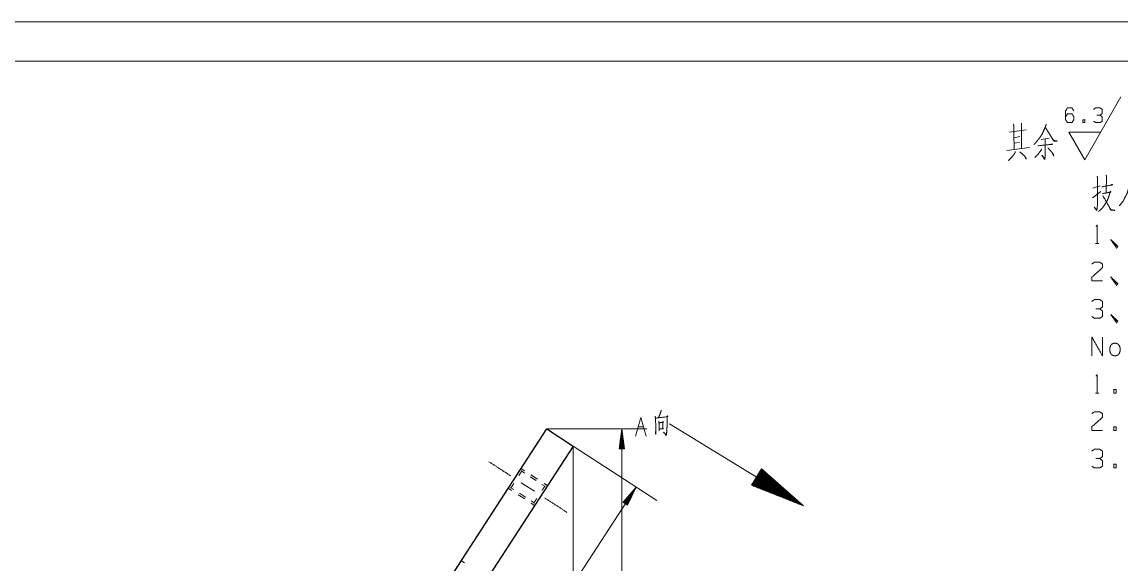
# Model space of a CAD drawing. Header units: millimetres. Extents: x 0 to 420, y 0 to 297.
# Drawn here: x 210 to 349.9, y 228 to 297 of the extents above; entities that cross this region are included whole.
import ezdxf

# ---------------------------------------------------------------- set-up
doc = ezdxf.new("R2010")
doc.units = ezdxf.units.MM
doc.layers.add('1', color=7, linetype='Continuous', true_color=0xffffff)

msp = doc.modelspace()

# ---------------------------------------------------------------- linework, layer by layer
at = {"layer": '1', "color": 132, "linetype": 'Continuous', "lineweight": 18}
for p, q in [((420, 297), (0, 297)), ((415, 292), (25, 292))]:
    msp.add_line(p, q, dxfattribs=at)
at = {"layer": '1', "color": 43, "linetype": 'Continuous', "lineweight": 18}
for p, q in [((345.26, 279.45), (349.88, 287.45)), ((343.25, 282.95), (347.28, 282.95)), ((345.26, 279.45), (343.25, 282.95)), ((273.53, 240.14), (273.95, 239.87)), ((273.54, 240.06), (273.53, 240.14)), ((273.6, 239.8), (273.58, 239.89)), ((273.97, 239.56), (273.6, 239.8)), ((274.78, 239.33), (275.62, 238.78)), ((275.43, 238.61), (274.7, 239.08)), ((276.54, 237.89), (276.17, 238.13)), ((276.46, 238.24), (276.88, 237.97)), ((276.62, 237.91), (276.54, 237.89)), ((276.88, 237.97), (276.79, 237.95)), ((271.89, 237.63), (271.98, 237.65)), ((271.89, 237.63), (272.31, 237.36)), ((272.15, 237.68), (272.24, 237.7)), ((272.24, 237.7), (272.24, 237.71)), ((272.24, 237.7), (272.61, 237.46)), ((272.25, 237.71), (272.25, 237.72)), ((273.15, 236.81), (273.99, 236.27)), ((273.34, 236.99), (274.07, 236.51)), ((274.81, 236.03), (275.17, 235.8)), ((274.83, 235.72), (275.25, 235.45)), ((275.17, 235.8), (275.19, 235.71)), ((275.23, 235.54), (275.25, 235.45)), ((265.9, 228.4), (266.32, 228.13))]:
    msp.add_line(p, q, dxfattribs=at)
at = {"layer": '1', "color": 95, "linetype": 'Continuous', "lineweight": 18}
for p, q in [((335.69, 282.96), (337.82, 283.26)), ((336.25, 281.58), (336.97, 281.65)), ((336.28, 282.25), (336.99, 282.4)), ((340.75, 282.21), (339.72, 282.03)), ((335.35, 280.64), (338.24, 281.01)), ((346.29, 275.86), (347.24, 276.12)), ((346.24, 274.59), (347.3, 275.41)), ((346.63, 268.8), (347.06, 268.8)), ((346.63, 249.75), (347.06, 249.75)), ((288.43, 245.46), (289.1, 245.46))]:
    msp.add_line(p, q, dxfattribs=at)
at = {"layer": '1', "color": 30, "linetype": 'Continuous', "lineweight": 25}
for p, q in [((237.87, 185.24), (276.79, 245.18)), ((276.79, 245.18), (280.15, 243)), ((280.15, 243), (241.22, 183.06))]:
    msp.add_line(p, q, dxfattribs=at)
at = {"layer": '1', "color": 13, "linetype": 'Continuous', "lineweight": 18}
for p, q in [((276.79, 245.18), (289.51, 245.18)), ((286.33, 245.18), (286, 242.64)), ((286.31, 242.64), (286.31, 244.98)), ((286.67, 242.64), (286.33, 245.18)), ((286.33, 245.18), (286.33, 180.1)), ((286.36, 242.64), (286.36, 244.98)), ((292.41, 245.85), (309.47, 235.41)), ((286.1, 242.64), (286.1, 243.44)), ((286.15, 242.64), (286.15, 243.83)), ((286.21, 242.64), (286.21, 244.21)), ((286.26, 242.64), (286.26, 244.6)), ((286.41, 242.64), (286.41, 244.6)), ((286.46, 242.64), (286.46, 244.21)), ((286.51, 242.64), (286.51, 243.83)), ((286.56, 242.64), (286.56, 243.44)), ((280.15, 243), (290.82, 236.07)), ((280.15, 243), (280.15, 155.92)), ((286, 242.64), (286, 242.67)), ((286, 242.64), (286, 242.67)), ((286, 242.64), (286.67, 242.64)), ((286.05, 242.64), (286.05, 243.05)), ((286.61, 242.64), (286.61, 243.05)), ((286.66, 242.64), (286.66, 242.67)), ((286.66, 242.64), (286.66, 242.67)), ((304.14, 240.11), (302.86, 238.01)), ((303.61, 239.23), (308.59, 236.18)), ((303.63, 239.28), (308.37, 236.38)), ((303.66, 239.32), (308.15, 236.57)), ((303.69, 239.36), (307.94, 236.76)), ((303.71, 239.41), (307.72, 236.96)), ((303.74, 239.45), (307.5, 237.15)), ((303.76, 239.49), (307.28, 237.34)), ((303.79, 239.54), (307.06, 237.54)), ((303.82, 239.58), (306.84, 237.73)), ((303.84, 239.62), (306.62, 237.92)), ((303.87, 239.67), (306.4, 238.12)), ((303.9, 239.71), (306.18, 238.31)), ((303.92, 239.75), (305.96, 238.51)), ((303.95, 239.8), (305.74, 238.7)), ((303.98, 239.84), (305.52, 238.89)), ((304, 239.88), (305.3, 239.09)), ((304.03, 239.93), (305.09, 239.28)), ((304.06, 239.97), (304.87, 239.47)), ((304.08, 240.01), (304.65, 239.67)), ((304.11, 240.06), (304.43, 239.86)), ((309.47, 235.41), (304.14, 240.11)), ((304.14, 240.1), (304.21, 240.06)), ((304.14, 240.1), (304.21, 240.06)), ((302.86, 238.02), (302.94, 237.98)), ((302.86, 238.02), (302.94, 237.98)), ((302.86, 238.01), (309.47, 235.41)), ((302.89, 238.06), (303.21, 237.87)), ((302.92, 238.11), (303.48, 237.76)), ((302.94, 238.15), (303.75, 237.65)), ((302.97, 238.19), (304.02, 237.55)), ((303, 238.24), (304.3, 237.44)), ((303.02, 238.28), (304.57, 237.33)), ((303.05, 238.32), (304.84, 237.23)), ((303.08, 238.37), (305.11, 237.12)), ((303.1, 238.41), (305.39, 237.01)), ((303.13, 238.45), (305.66, 236.91)), ((303.15, 238.5), (305.93, 236.8)), ((303.18, 238.54), (306.2, 236.69)), ((303.21, 238.58), (306.48, 236.58)), ((303.23, 238.63), (306.75, 236.48)), ((303.26, 238.67), (307.02, 236.37)), ((303.29, 238.71), (307.29, 236.26)), ((303.31, 238.76), (307.56, 236.16)), ((303.34, 238.8), (307.84, 236.05)), ((303.37, 238.84), (308.11, 235.94)), ((303.39, 238.89), (308.38, 235.83)), ((303.42, 238.93), (308.65, 235.73)), ((303.45, 238.97), (308.93, 235.62)), ((303.47, 239.02), (309.2, 235.51)), ((303.53, 239.1), (309.25, 235.6)), ((303.55, 239.15), (309.03, 235.79)), ((303.58, 239.19), (308.81, 235.99)), ((247.31, 174.89), (288.16, 237.79)), ((288.16, 237.79), (286.5, 235.85)), ((286.59, 235.79), (287.02, 236.46)), ((286.63, 235.76), (287.28, 236.76)), ((286.67, 235.73), (287.53, 237.05)), ((286.71, 235.71), (287.78, 237.35)), ((286.76, 235.68), (288.03, 237.65)), ((286.8, 235.65), (288.08, 237.62)), ((286.84, 235.62), (287.91, 237.27)), ((286.88, 235.6), (287.74, 236.92)), ((286.93, 235.57), (287.57, 236.57)), ((287.06, 235.48), (288.16, 237.79)), ((286.5, 235.84), (286.52, 235.87)), ((286.5, 235.84), (286.52, 235.87)), ((286.5, 235.85), (287.06, 235.48)), ((286.54, 235.82), (286.77, 236.17)), ((286.97, 235.54), (287.41, 236.21)), ((287.01, 235.51), (287.24, 235.86)), ((287.05, 235.48), (287.07, 235.51)), ((287.05, 235.48), (287.07, 235.51))]:
    msp.add_line(p, q, dxfattribs=at)
at = {"layer": '1', "color": 252, "linetype": 'Continuous', "lineweight": 18}
msp.add_line((273.55, 238.34), (275.23, 237.25), dxfattribs=at)
at = {"layer": '1', "color": 43, "linetype": 'Continuous', "lineweight": 18}
for points, knots in [([(342.83, 284.93), (343.08, 285.31), (343.63, 285.31), (343.89, 284.93), (343.89, 284.56), (343.63, 284.19), (343.08, 284.19), (342.83, 284.56), (342.83, 285.68), (343.08, 286.06), (343.63, 286.06), (343.89, 285.68)], [0, 0, 0.076963, 0.169763, 0.248074, 0.312018, 0.39033, 0.48313, 0.560092, 0.751926, 0.828889, 0.921689, 1, 1]), ([(347.21, 285.13), (347.48, 285.31), (347.48, 285.88), (347.21, 286.06), (346.67, 286.06), (346.4, 285.88)], [0, 0, 0.153872, 0.429849, 0.583721, 0.846128, 1, 1]), ([(345.01, 284.19), (345.28, 284.19), (345.28, 284.56), (345.01, 284.56), (345.01, 284.19)], [0, 0, 0.207084, 0.5, 0.707084, 1, 1]), ([(346.42, 284.36), (346.67, 284.19), (347.21, 284.19), (347.48, 284.36), (347.48, 284.93), (347.21, 285.13), (346.81, 285.13)], [0, 0, 0.12412, 0.343693, 0.472448, 0.703377, 0.836727, 1, 1]), ([(273.26, 239.28), (273.37, 239.44), (273.6, 239.8)], [0, 0, 0.318273, 1, 1]), ([(272.25, 237.72), (272.36, 237.88), (272.59, 238.24)], [0, 0, 0.319575, 1, 1]), ([(276.54, 237.89), (276.28, 237.5), (276.2, 237.37)], [0, 0, 0.753023, 1, 1]), ([(275.51, 236.32), (275.24, 235.9), (275.17, 235.8)], [0, 0, 0.801871, 1, 1])]:
    msp.add_open_spline(points, degree=1, knots=knots, dxfattribs=at)
at = {"layer": '1', "color": 95, "linetype": 'Continuous', "lineweight": 18}
for points, knots in [([(336.17, 284.01), (336.23, 283.83), (336.28, 280.83)], [0, 0, 0.060983, 1, 1]), ([(337.21, 284.13), (337.23, 284.01), (337.21, 280.9)], [0, 0, 0.0358, 1, 1]), ([(340.36, 284.01), (340.33, 283.83), (340.09, 283.26), (339.85, 282.74), (339.56, 282.29), (339.22, 281.88), (338.95, 281.54), (338.79, 281.39)], [0, 0, 0.061112, 0.258303, 0.444408, 0.61746, 0.790939, 0.929446, 1, 1]), ([(340.28, 283.53), (341.34, 281.84), (341.76, 281.84), (341.34, 281.91), (341.1, 282.21)], [0, 0, 0.616788, 0.748065, 0.881378, 1, 1]), ([(339.3, 281.24), (341.18, 281.43), (341.1, 281.46), (340.83, 281.39)], [0, 0, 0.838832, 0.877817, 1, 1]), ([(340.22, 282.1), (340.25, 280.08), (340.22, 279.78), (340.17, 279.51), (339.8, 280.04), (340.17, 279.59)], [0, 0, 0.530094, 0.608923, 0.679019, 0.847313, 1, 1]), ([(336.41, 280.53), (336.41, 280.38), (336.2, 280.04), (335.72, 279.51), (335.54, 279.36)], [0, 0, 0.100222, 0.366547, 0.84056, 1, 1]), ([(337.02, 280.45), (337.55, 280), (337.76, 279.74), (337.82, 279.55), (337.63, 279.89)], [0, 0, 0.431171, 0.640397, 0.761202, 1, 1]), ([(339.77, 280.86), (339.72, 280.68), (339.32, 280.15), (338.9, 279.74)], [0, 0, 0.134833, 0.590567, 1, 1]), ([(340.59, 280.94), (340.99, 280.53), (341.2, 280.26), (341.34, 279.93), (341.15, 280.3)], [0, 0, 0.338741, 0.538268, 0.752632, 1, 1]), ([(346.85, 277.36), (346.9, 277.17), (346.87, 273.46), (346.85, 273.2), (346.79, 273.01), (346.48, 273.42), (346.79, 273.09)], [0, 0, 0.036415, 0.730247, 0.779557, 0.81597, 0.913322, 1, 1]), ([(347.96, 277.51), (348.07, 277.32), (348.04, 277.36), (347.99, 275.26)], [0, 0, 0.091198, 0.110644, 1, 1]), ([(347.46, 276.01), (348.86, 276.27), (348.73, 276.31), (348.6, 276.24)], [0, 0, 0.831307, 0.911411, 1, 1]), ([(350.9, 275.94), (350.66, 275.19), (350.63, 275.11), (350.45, 274.77), (350.21, 274.29), (349.68, 273.61)], [0, 0, 0.296669, 0.326658, 0.471845, 0.676437, 1, 1]), ([(347.54, 275.15), (348.6, 275.34), (348.54, 275.45), (348.46, 275.22), (348.36, 274.85), (348.23, 274.51), (348.12, 274.25), (347.85, 273.8), (347.51, 273.31), (347.32, 273.12), (347.19, 273.01), (347.03, 272.86)], [0, 0, 0.253335, 0.282591, 0.338729, 0.430406, 0.515703, 0.5823, 0.705162, 0.845606, 0.907671, 0.948565, 1, 1]), ([(347.54, 274.85), (347.62, 274.81), (348.6, 273.05), (349.1, 273.01), (348.62, 273.09), (348.46, 273.31)], [0, 0, 0.026103, 0.624864, 0.77481, 0.918203, 1, 1]), ([(346.71, 270.97), (346.85, 271.17), (346.85, 268.8)], [0, 0, 0.093493, 1, 1]), ([(348.72, 269.07), (349.32, 268.45), (349.18, 268.45), (348.58, 269.3), (349.32, 268.22), (349.48, 268.45), (348.58, 269.3)], [0, 0, 0.178024, 0.207055, 0.420793, 0.68903, 0.745609, 1, 1]), ([(346.18, 266.19), (346.49, 266.41), (347.18, 266.41), (347.52, 266.19), (347.52, 265.71), (346.16, 264.51), (346.18, 264.04), (347.52, 264.04)], [0, 0, 0.069694, 0.192978, 0.265273, 0.350228, 0.674739, 0.759753, 1, 1]), ([(348.72, 264.31), (349.32, 263.69), (349.18, 263.69), (348.58, 264.54), (349.32, 263.46), (349.48, 263.69), (348.58, 264.54)], [0, 0, 0.178024, 0.207055, 0.420793, 0.68903, 0.745609, 1, 1]), ([(347.18, 260.47), (347.52, 260.7), (347.52, 261.42), (347.18, 261.65), (346.49, 261.65), (346.16, 261.42)], [0, 0, 0.153872, 0.429851, 0.583723, 0.846122, 1, 1]), ([(346.18, 259.5), (346.49, 259.27), (347.18, 259.27), (347.52, 259.5), (347.52, 260.22), (347.18, 260.47), (346.67, 260.47)], [0, 0, 0.124124, 0.343691, 0.472447, 0.703379, 0.836733, 1, 1]), ([(348.72, 259.55), (349.32, 258.92), (349.18, 258.92), (348.58, 259.77), (349.32, 258.7), (349.48, 258.92), (348.58, 259.77)], [0, 0, 0.178024, 0.207055, 0.420793, 0.68903, 0.745609, 1, 1]), ([(346.18, 254.51), (346.18, 256.89), (347.52, 254.51), (347.52, 256.89)], [0, 0, 0.317574, 0.682426, 1, 1]), ([(348.56, 254.81), (348.75, 254.59), (349, 254.51), (349.23, 254.51), (349.48, 254.59), (349.67, 254.81), (349.78, 255.14), (349.78, 255.49), (349.67, 255.79), (349.48, 256.01), (349.23, 256.09), (349, 256.09), (348.75, 256.01), (348.56, 255.79), (348.45, 255.49), (348.45, 255.14), (348.56, 254.81)], [0, 0, 0.063224, 0.118203, 0.167056, 0.222027, 0.285251, 0.357937, 0.43235, 0.5, 0.563224, 0.618195, 0.667048, 0.722027, 0.785251, 0.852901, 0.927315, 1, 1]), ([(346.71, 251.92), (346.85, 252.12), (346.85, 249.75)], [0, 0, 0.093493, 1, 1]), ([(348.95, 249.75), (349.28, 249.75), (349.28, 250.22), (348.95, 250.22), (348.95, 249.75)], [0, 0, 0.207082, 0.5, 0.707082, 1, 1]), ([(288.09, 244.26), (288.76, 246.63), (289.44, 244.26)], [0, 0, 0.500001, 1, 1]), ([(290.58, 246.83), (290.64, 246.53), (290.67, 245.48), (290.67, 244.46), (290.64, 244.68), (290.65, 244.88)], [0, 0, 0.108446, 0.482382, 0.847353, 0.928493, 1, 1]), ([(290.65, 246.56), (292.12, 246.73), (292.21, 246.78), (292.12, 246.86), (292.12, 246.23), (292.1, 245.48), (292.09, 245.03), (292.05, 244.68), (292.02, 244.46), (291.98, 244.33), (291.89, 244.51), (291.66, 244.76), (292, 244.43)], [0, 0, 0.282357, 0.301766, 0.323876, 0.443315, 0.586662, 0.67271, 0.73996, 0.783529, 0.808323, 0.845818, 0.910686, 1, 1]), ([(291.34, 247.59), (291.33, 247.38), (291.01, 246.61)], [0, 0, 0.193815, 1, 1]), ([(346.18, 247.14), (346.49, 247.36), (347.18, 247.36), (347.52, 247.14), (347.52, 246.66), (346.16, 245.46), (346.18, 244.99), (347.52, 244.99)], [0, 0, 0.069694, 0.192978, 0.265273, 0.350228, 0.674739, 0.759753, 1, 1]), ([(291.04, 246.16), (291.08, 245.91), (291.1, 245.18), (291.1, 244.93), (291.08, 245.13), (291.1, 245.18), (291.66, 245.21), (291.54, 245.23), (291.59, 246.13), (291.66, 246.06), (291.1, 245.96)], [0, 0, 0.06734, 0.26048, 0.327155, 0.38067, 0.394809, 0.545635, 0.579248, 0.819513, 0.846994, 1, 1]), ([(348.95, 244.99), (349.28, 244.99), (349.28, 245.46), (348.95, 245.46), (348.95, 244.99)], [0, 0, 0.207082, 0.5, 0.707082, 1, 1]), ([(347.18, 241.42), (347.52, 241.65), (347.52, 242.37), (347.18, 242.6), (346.49, 242.6), (346.16, 242.37)], [0, 0, 0.153872, 0.429851, 0.583723, 0.846122, 1, 1]), ([(346.18, 240.45), (346.49, 240.22), (347.18, 240.22), (347.52, 240.45), (347.52, 241.17), (347.18, 241.42), (346.67, 241.42)], [0, 0, 0.124124, 0.343691, 0.472447, 0.703379, 0.836733, 1, 1]), ([(348.95, 240.22), (349.28, 240.22), (349.28, 240.7), (348.95, 240.7), (348.95, 240.22)], [0, 0, 0.207082, 0.5, 0.707082, 1, 1])]:
    msp.add_open_spline(points, degree=1, knots=knots, dxfattribs=at)
at = {"layer": '1', "color": 252, "linetype": 'Continuous', "lineweight": 18}
for points, knots in [([(269.42, 241.02), (270.75, 240.16), (272.21, 239.21)], [0, 0, 0.476128, 1, 1]), ([(276.56, 236.39), (276.69, 236.3), (279.36, 234.57)], [0, 0, 0.047747, 1, 1])]:
    msp.add_open_spline(points, degree=1, knots=knots, dxfattribs=at)

doc.saveas('drawing.dxf')
